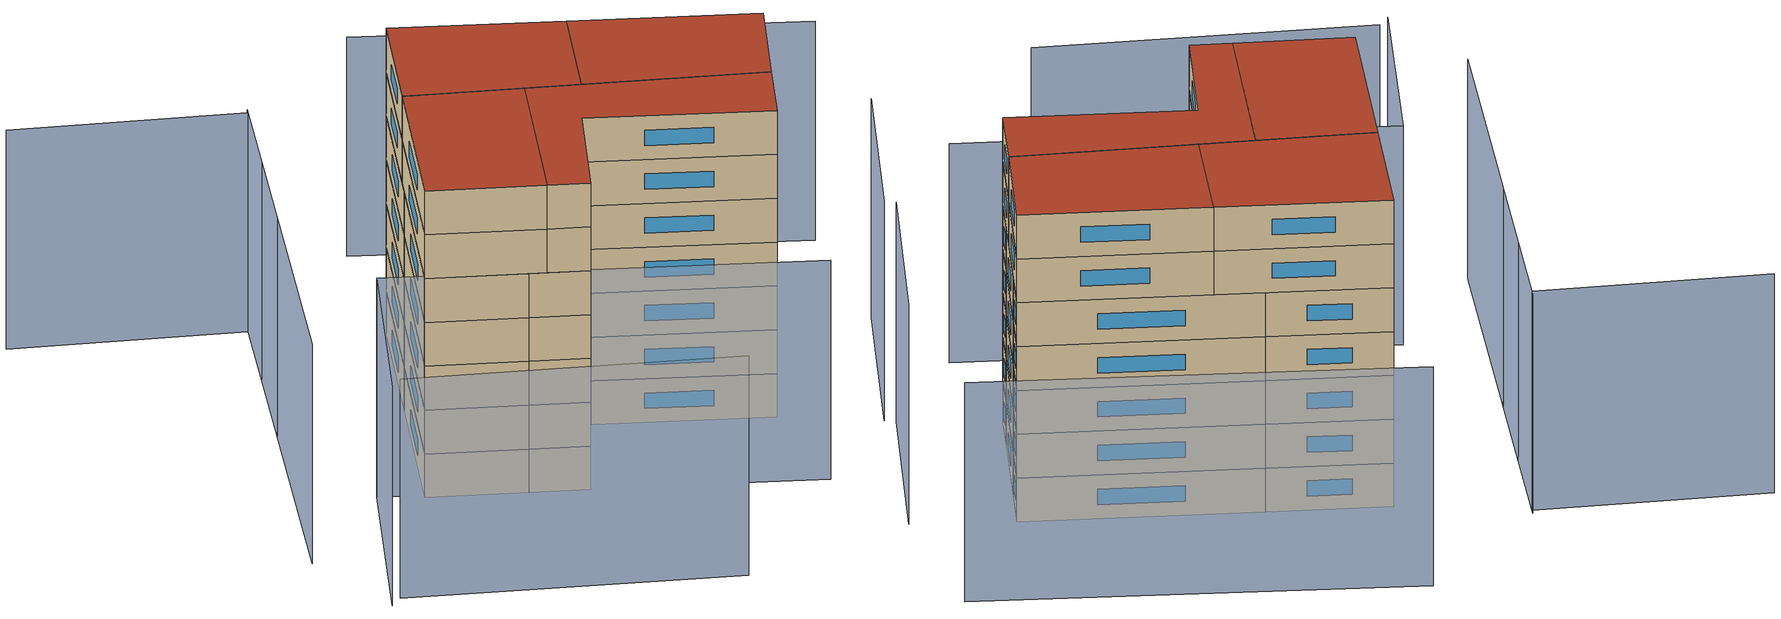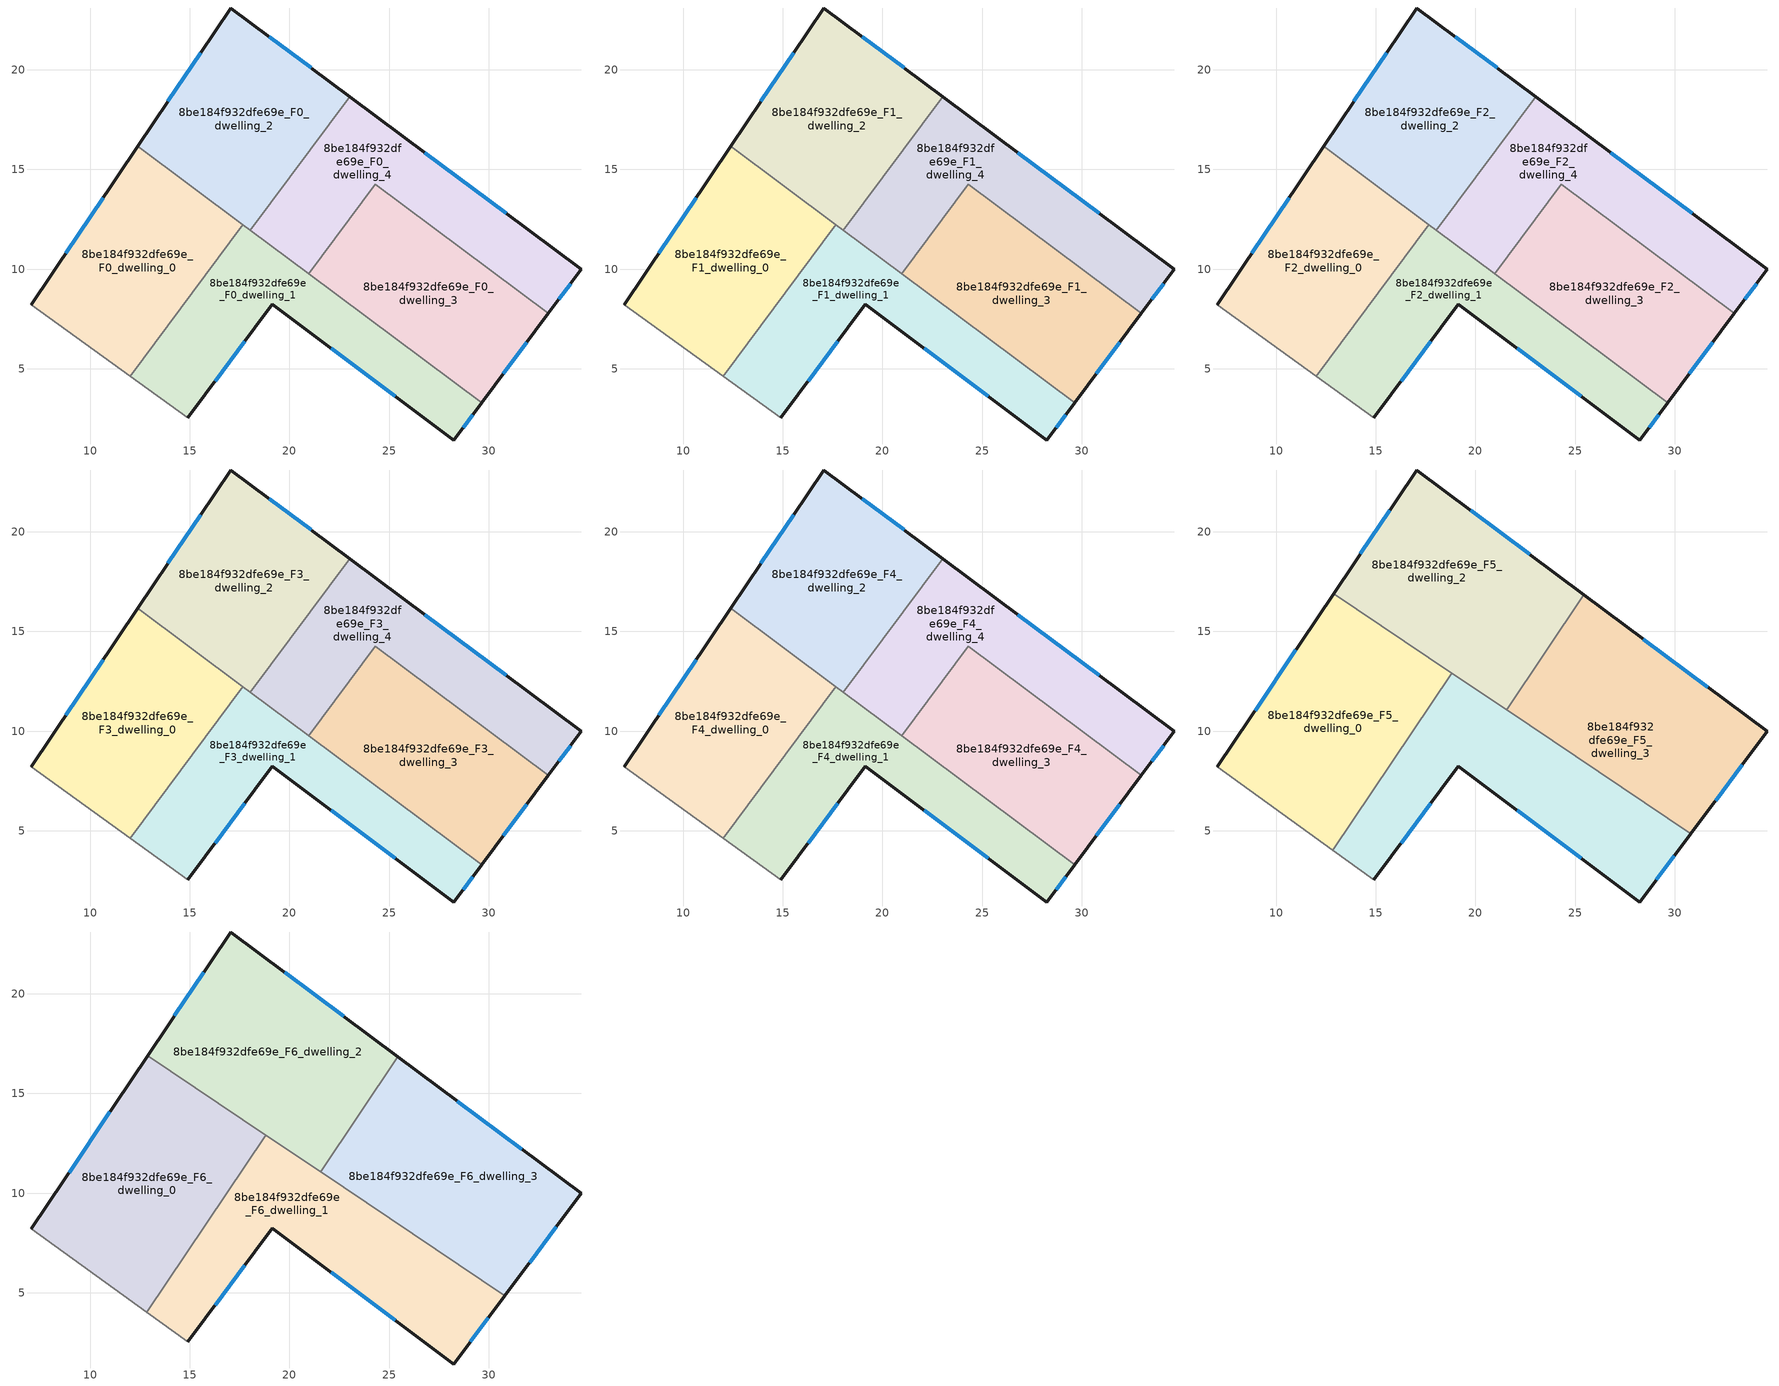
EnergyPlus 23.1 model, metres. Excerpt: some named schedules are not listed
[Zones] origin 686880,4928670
8be184f932dfe69e_F0_dwelling_0
 floor ground (EU_floor_Construction): 17.67,12.24 12.01,4.64 7.06,8.22 12.4,16.17 z0
 wall outside (EU_wall_Construction): 12.4,16.17 7.06,8.22 z0:3
 wall to 8be184f932dfe69e_F0_dwelling_1 (EU_wall_Construction): 12.01,4.64 17.67,12.24 z0:3
 wall adiabatic (EU_wall_Construction): 7.06,8.22 12.01,4.64 z0:3
 wall to 8be184f932dfe69e_F0_dwelling_2 (EU_wall_Construction): 17.67,12.24 12.4,16.17 z0:3
 window (EU_Window_Construction): 10.67,13.59 8.79,10.8 z0.97:2.03
8be184f932dfe69e_F0_dwelling_1
 floor ground (EU_floor_Construction): 29.66,3.3 28.26,1.43 19.15,8.23 14.91,2.54 12.01,4.64 17.67,12.24 z0
 wall outside (EU_wall_Construction): 14.91,2.54 19.15,8.23 28.26,1.43 29.66,3.3 z0:3
 wall adiabatic (EU_wall_Construction): 12.01,4.64 14.91,2.54 z0:3
 wall to 8be184f932dfe69e_F0_dwelling_3 (EU_wall_Construction): 29.66,3.3 20.97,9.78 z0:3
 wall to 8be184f932dfe69e_F0_dwelling_4 (EU_wall_Construction): 20.97,9.78 18.04,11.96 z0:3
 wall to 8be184f932dfe69e_F0_dwelling_2 (EU_wall_Construction): 18.04,11.96 17.67,12.24 z0:3
 window (EU_Window_Construction): 16.28,4.38 17.77,6.38 / 28.71,2.04 29.2,2.7 / 22.1,6.02 25.3,3.63 z0.97:2.03
8be184f932dfe69e_F0_dwelling_2
 floor ground (EU_floor_Construction): 23.03,18.65 18.04,11.96 12.4,16.17 17.06,23.1 z0
 wall outside (EU_wall_Construction): 23.03,18.65 17.06,23.1 12.4,16.17 z0:3
 wall to 8be184f932dfe69e_F0_dwelling_4 (EU_wall_Construction): 18.04,11.96 23.03,18.65 z0:3
 window (EU_Window_Construction): 21.09,20.09 18.99,21.66 / 15.55,20.85 13.91,18.41 z0.97:2.03
8be184f932dfe69e_F0_dwelling_3
 floor ground (EU_floor_Construction): 32.99,7.78 29.66,3.3 20.97,9.78 24.31,14.25 z0
 wall outside (EU_wall_Construction): 29.66,3.3 32.99,7.78 z0:3
 wall to 8be184f932dfe69e_F0_dwelling_4 (EU_wall_Construction): 32.99,7.78 24.31,14.25 20.97,9.78 z0:3
 window (EU_Window_Construction): 30.74,4.75 31.91,6.33 z0.97:2.03
8be184f932dfe69e_F0_dwelling_4
 floor ground (EU_floor_Construction): 34.64,9.99 32.99,7.78 24.31,14.25 20.97,9.78 18.04,11.96 23.03,18.65 z0
 wall outside (EU_wall_Construction): 32.99,7.78 34.64,9.99 23.03,18.65 z0:3
 window (EU_Window_Construction): 30.87,12.8 26.79,15.84 / 33.52,8.49 34.1,9.27 z0.97:2.03
8be184f932dfe69e_F1_dwelling_0
 floor to 8be184f932dfe69e_F0_dwelling_0 (EU_floor_Construction): 17.67,12.24 12.01,4.64 7.06,8.22 12.4,16.17 z3
 wall outside (EU_wall_Construction): 12.4,16.17 7.06,8.22 z3:6
 wall to 8be184f932dfe69e_F1_dwelling_1 (EU_wall_Construction): 12.01,4.64 17.67,12.24 z3:6
 wall adiabatic (EU_wall_Construction): 7.06,8.22 12.01,4.64 z3:6
 wall to 8be184f932dfe69e_F1_dwelling_2 (EU_wall_Construction): 17.67,12.24 12.4,16.17 z3:6
 window (EU_Window_Construction): 10.67,13.59 8.79,10.8 z3.97:5.03
8be184f932dfe69e_F1_dwelling_1
 floor to 8be184f932dfe69e_F0_dwelling_1 (EU_floor_Construction): 29.66,3.3 28.26,1.43 19.15,8.23 14.91,2.54 12.01,4.64 17.67,12.24 z3
 wall outside (EU_wall_Construction): 14.91,2.54 19.15,8.23 28.26,1.43 29.66,3.3 z3:6
 wall adiabatic (EU_wall_Construction): 12.01,4.64 14.91,2.54 z3:6
 wall to 8be184f932dfe69e_F1_dwelling_3 (EU_wall_Construction): 29.66,3.3 20.97,9.78 z3:6
 wall to 8be184f932dfe69e_F1_dwelling_4 (EU_wall_Construction): 20.97,9.78 18.04,11.96 z3:6
 wall to 8be184f932dfe69e_F1_dwelling_2 (EU_wall_Construction): 18.04,11.96 17.67,12.24 z3:6
 window (EU_Window_Construction): 16.28,4.38 17.77,6.38 / 28.71,2.04 29.2,2.7 / 22.1,6.02 25.3,3.63 z3.97:5.03
8be184f932dfe69e_F1_dwelling_2
 floor to 8be184f932dfe69e_F0_dwelling_2 (EU_floor_Construction): 23.03,18.65 18.04,11.96 12.4,16.17 17.06,23.1 z3
 wall outside (EU_wall_Construction): 23.03,18.65 17.06,23.1 12.4,16.17 z3:6
 wall to 8be184f932dfe69e_F1_dwelling_4 (EU_wall_Construction): 18.04,11.96 23.03,18.65 z3:6
 window (EU_Window_Construction): 21.09,20.09 18.99,21.66 / 15.55,20.85 13.91,18.41 z3.97:5.03
8be184f932dfe69e_F1_dwelling_3
 floor to 8be184f932dfe69e_F0_dwelling_3 (EU_floor_Construction): 32.99,7.78 29.66,3.3 20.97,9.78 24.31,14.25 z3
 wall outside (EU_wall_Construction): 29.66,3.3 32.99,7.78 z3:6
 wall to 8be184f932dfe69e_F1_dwelling_4 (EU_wall_Construction): 32.99,7.78 24.31,14.25 20.97,9.78 z3:6
 window (EU_Window_Construction): 30.74,4.75 31.91,6.33 z3.97:5.03
8be184f932dfe69e_F1_dwelling_4
 floor to 8be184f932dfe69e_F0_dwelling_4 (EU_floor_Construction): 34.64,9.99 32.99,7.78 24.31,14.25 20.97,9.78 18.04,11.96 23.03,18.65 z3
 wall outside (EU_wall_Construction): 32.99,7.78 34.64,9.99 23.03,18.65 z3:6
 window (EU_Window_Construction): 30.87,12.8 26.79,15.84 / 33.52,8.49 34.1,9.27 z3.97:5.03
8be184f932dfe69e_F2_dwelling_0
 floor to 8be184f932dfe69e_F1_dwelling_0 (EU_floor_Construction): 17.67,12.24 12.01,4.64 7.06,8.22 12.4,16.17 z6
 wall outside (EU_wall_Construction): 12.4,16.17 7.06,8.22 z6:9
 wall to 8be184f932dfe69e_F2_dwelling_1 (EU_wall_Construction): 12.01,4.64 17.67,12.24 z6:9
 wall adiabatic (EU_wall_Construction): 7.06,8.22 12.01,4.64 z6:9
 wall to 8be184f932dfe69e_F2_dwelling_2 (EU_wall_Construction): 17.67,12.24 12.4,16.17 z6:9
 window (EU_Window_Construction): 10.67,13.59 8.79,10.8 z6.97:8.03
8be184f932dfe69e_F2_dwelling_1
 floor to 8be184f932dfe69e_F1_dwelling_1 (EU_floor_Construction): 29.66,3.3 28.26,1.43 19.15,8.23 14.91,2.54 12.01,4.64 17.67,12.24 z6
 wall outside (EU_wall_Construction): 14.91,2.54 19.15,8.23 28.26,1.43 29.66,3.3 z6:9
 wall adiabatic (EU_wall_Construction): 12.01,4.64 14.91,2.54 z6:9
 wall to 8be184f932dfe69e_F2_dwelling_3 (EU_wall_Construction): 29.66,3.3 20.97,9.78 z6:9
 wall to 8be184f932dfe69e_F2_dwelling_4 (EU_wall_Construction): 20.97,9.78 18.04,11.96 z6:9
 wall to 8be184f932dfe69e_F2_dwelling_2 (EU_wall_Construction): 18.04,11.96 17.67,12.24 z6:9
 window (EU_Window_Construction): 16.28,4.38 17.77,6.38 / 28.71,2.04 29.2,2.7 / 22.1,6.02 25.3,3.63 z6.97:8.03
8be184f932dfe69e_F2_dwelling_2
 floor to 8be184f932dfe69e_F1_dwelling_2 (EU_floor_Construction): 23.03,18.65 18.04,11.96 12.4,16.17 17.06,23.1 z6
 wall outside (EU_wall_Construction): 23.03,18.65 17.06,23.1 12.4,16.17 z6:9
 wall to 8be184f932dfe69e_F2_dwelling_4 (EU_wall_Construction): 18.04,11.96 23.03,18.65 z6:9
 window (EU_Window_Construction): 21.09,20.09 18.99,21.66 / 15.55,20.85 13.91,18.41 z6.97:8.03
8be184f932dfe69e_F2_dwelling_3
 floor to 8be184f932dfe69e_F1_dwelling_3 (EU_floor_Construction): 32.99,7.78 29.66,3.3 20.97,9.78 24.31,14.25 z6
 wall outside (EU_wall_Construction): 29.66,3.3 32.99,7.78 z6:9
 wall to 8be184f932dfe69e_F2_dwelling_4 (EU_wall_Construction): 32.99,7.78 24.31,14.25 20.97,9.78 z6:9
 window (EU_Window_Construction): 30.74,4.75 31.91,6.33 z6.97:8.03
8be184f932dfe69e_F2_dwelling_4
 floor to 8be184f932dfe69e_F1_dwelling_4 (EU_floor_Construction): 34.64,9.99 32.99,7.78 24.31,14.25 20.97,9.78 18.04,11.96 23.03,18.65 z6
 wall outside (EU_wall_Construction): 32.99,7.78 34.64,9.99 23.03,18.65 z6:9
 window (EU_Window_Construction): 30.87,12.8 26.79,15.84 / 33.52,8.49 34.1,9.27 z6.97:8.03
8be184f932dfe69e_F3_dwelling_0
 floor to 8be184f932dfe69e_F2_dwelling_0 (EU_floor_Construction): 17.67,12.24 12.01,4.64 7.06,8.22 12.4,16.17 z9
 wall outside (EU_wall_Construction): 12.4,16.17 7.06,8.22 z9:12
 wall to 8be184f932dfe69e_F3_dwelling_1 (EU_wall_Construction): 12.01,4.64 17.67,12.24 z9:12
 wall adiabatic (EU_wall_Construction): 7.06,8.22 12.01,4.64 z9:12
 wall to 8be184f932dfe69e_F3_dwelling_2 (EU_wall_Construction): 17.67,12.24 12.4,16.17 z9:12
 window (EU_Window_Construction): 10.67,13.59 8.79,10.8 z9.97:11.03
8be184f932dfe69e_F3_dwelling_1
 floor to 8be184f932dfe69e_F2_dwelling_1 (EU_floor_Construction): 29.66,3.3 28.26,1.43 19.15,8.23 14.91,2.54 12.01,4.64 17.67,12.24 z9
 wall outside (EU_wall_Construction): 14.91,2.54 19.15,8.23 28.26,1.43 29.66,3.3 z9:12
 wall adiabatic (EU_wall_Construction): 12.01,4.64 14.91,2.54 z9:12
 wall to 8be184f932dfe69e_F3_dwelling_3 (EU_wall_Construction): 29.66,3.3 20.97,9.78 z9:12
 wall to 8be184f932dfe69e_F3_dwelling_4 (EU_wall_Construction): 20.97,9.78 18.04,11.96 z9:12
 wall to 8be184f932dfe69e_F3_dwelling_2 (EU_wall_Construction): 18.04,11.96 17.67,12.24 z9:12
 window (EU_Window_Construction): 16.28,4.38 17.77,6.38 / 28.71,2.04 29.2,2.7 / 22.1,6.02 25.3,3.63 z9.97:11.03
8be184f932dfe69e_F3_dwelling_2
 floor to 8be184f932dfe69e_F2_dwelling_2 (EU_floor_Construction): 23.03,18.65 18.04,11.96 12.4,16.17 17.06,23.1 z9
 wall outside (EU_wall_Construction): 23.03,18.65 17.06,23.1 12.4,16.17 z9:12
 wall to 8be184f932dfe69e_F3_dwelling_4 (EU_wall_Construction): 18.04,11.96 23.03,18.65 z9:12
 window (EU_Window_Construction): 21.09,20.09 18.99,21.66 / 15.55,20.85 13.91,18.41 z9.97:11.03
8be184f932dfe69e_F3_dwelling_3
 floor to 8be184f932dfe69e_F2_dwelling_3 (EU_floor_Construction): 32.99,7.78 29.66,3.3 20.97,9.78 24.31,14.25 z9
 wall outside (EU_wall_Construction): 29.66,3.3 32.99,7.78 z9:12
 wall to 8be184f932dfe69e_F3_dwelling_4 (EU_wall_Construction): 32.99,7.78 24.31,14.25 20.97,9.78 z9:12
 window (EU_Window_Construction): 30.74,4.75 31.91,6.33 z9.97:11.03
8be184f932dfe69e_F3_dwelling_4
 floor to 8be184f932dfe69e_F2_dwelling_4 (EU_floor_Construction): 34.64,9.99 32.99,7.78 24.31,14.25 20.97,9.78 18.04,11.96 23.03,18.65 z9
 wall outside (EU_wall_Construction): 32.99,7.78 34.64,9.99 23.03,18.65 z9:12
 window (EU_Window_Construction): 30.87,12.8 26.79,15.84 / 33.52,8.49 34.1,9.27 z9.97:11.03
8be184f932dfe69e_F4_dwelling_0
 floor to 8be184f932dfe69e_F3_dwelling_0 (EU_floor_Construction): 17.67,12.24 12.01,4.64 7.06,8.22 12.4,16.17 z12
 wall outside (EU_wall_Construction): 12.4,16.17 7.06,8.22 z12:15
 wall to 8be184f932dfe69e_F4_dwelling_1 (EU_wall_Construction): 12.01,4.64 17.67,12.24 z12:15
 wall adiabatic (EU_wall_Construction): 7.06,8.22 12.01,4.64 z12:15
 wall to 8be184f932dfe69e_F4_dwelling_2 (EU_wall_Construction): 17.67,12.24 12.4,16.17 z12:15
 window (EU_Window_Construction): 10.67,13.59 8.79,10.8 z12.97:14.03
 ceiling adiabatic (EU_roof_Construction): 12.01,4.64 17.67,12.24 12.4,16.17 7.06,8.22 z15
8be184f932dfe69e_F4_dwelling_1
 floor to 8be184f932dfe69e_F3_dwelling_1 (EU_floor_Construction): 29.66,3.3 28.26,1.43 19.15,8.23 14.91,2.54 12.01,4.64 17.67,12.24 z12
 wall outside (EU_wall_Construction): 14.91,2.54 19.15,8.23 28.26,1.43 29.66,3.3 z12:15
 wall adiabatic (EU_wall_Construction): 12.01,4.64 14.91,2.54 z12:15
 wall to 8be184f932dfe69e_F4_dwelling_3 (EU_wall_Construction): 29.66,3.3 20.97,9.78 z12:15
 wall to 8be184f932dfe69e_F4_dwelling_4 (EU_wall_Construction): 20.97,9.78 18.04,11.96 z12:15
 wall to 8be184f932dfe69e_F4_dwelling_2 (EU_wall_Construction): 18.04,11.96 17.67,12.24 z12:15
 window (EU_Window_Construction): 16.28,4.38 17.77,6.38 / 28.71,2.04 29.2,2.7 / 22.1,6.02 25.3,3.63 z12.97:14.03
 ceiling adiabatic (EU_roof_Construction): 12.84,4.03 18.13,11.9 17.67,12.24 12.01,4.64 z15
8be184f932dfe69e_F4_dwelling_2
 floor to 8be184f932dfe69e_F3_dwelling_2 (EU_floor_Construction): 23.03,18.65 18.04,11.96 12.4,16.17 17.06,23.1 z12
 wall outside (EU_wall_Construction): 23.03,18.65 17.06,23.1 12.4,16.17 z12:15
 wall to 8be184f932dfe69e_F4_dwelling_4 (EU_wall_Construction): 18.04,11.96 23.03,18.65 z12:15
 window (EU_Window_Construction): 21.09,20.09 18.99,21.66 / 15.55,20.85 13.91,18.41 z12.97:14.03
 ceiling adiabatic (EU_roof_Construction): 18.04,11.96 18.77,12.94 12.89,16.89 12.4,16.17 z15
8be184f932dfe69e_F4_dwelling_3
 floor to 8be184f932dfe69e_F3_dwelling_3 (EU_floor_Construction): 32.99,7.78 29.66,3.3 20.97,9.78 24.31,14.25 z12
 wall outside (EU_wall_Construction): 29.66,3.3 32.99,7.78 z12:15
 wall to 8be184f932dfe69e_F4_dwelling_4 (EU_wall_Construction): 32.99,7.78 24.31,14.25 20.97,9.78 z12:15
 window (EU_Window_Construction): 30.74,4.75 31.91,6.33 z12.97:14.03
 ceiling adiabatic (EU_roof_Construction): 30.81,4.85 32.99,7.78 24.31,14.25 21.81,10.9 z15
8be184f932dfe69e_F4_dwelling_4
 floor to 8be184f932dfe69e_F3_dwelling_4 (EU_floor_Construction): 34.64,9.99 32.99,7.78 24.31,14.25 20.97,9.78 18.04,11.96 23.03,18.65 z12
 wall outside (EU_wall_Construction): 32.99,7.78 34.64,9.99 23.03,18.65 z12:15
 window (EU_Window_Construction): 30.87,12.8 26.79,15.84 / 33.52,8.49 34.1,9.27 z12.97:14.03
8be184f932dfe69e_F5_dwelling_0
 floor to 8be184f932dfe69e_F4_dwelling_4 (EU_floor_Construction): 18.81,12.91 18.13,11.9 18.04,11.96 18.77,12.94 z15
 floor adiabatic (EU_floor_Construction): 18.77,12.94 18.04,11.96 18.13,11.9 12.84,4.03 7.06,8.22 12.89,16.89 z15
 wall outside (EU_wall_Construction): 12.89,16.89 7.06,8.22 z15:18
 wall to 8be184f932dfe69e_F5_dwelling_1 (EU_wall_Construction): 12.84,4.03 18.81,12.91 z15:18
 wall adiabatic (EU_wall_Construction): 7.06,8.22 12.84,4.03 z15:18
 wall to 8be184f932dfe69e_F5_dwelling_2 (EU_wall_Construction): 18.81,12.91 12.89,16.89 z15:18
 window (EU_Window_Construction): 11,14.08 8.95,11.03 z15.97:17.03
8be184f932dfe69e_F5_dwelling_1
 floor to 8be184f932dfe69e_F4_dwelling_1 (EU_floor_Construction): 29.66,3.3 28.26,1.43 19.15,8.23 14.91,2.54 12.84,4.03 18.13,11.9 z15
 floor to 8be184f932dfe69e_F4_dwelling_3 (EU_floor_Construction): 30.81,4.85 29.66,3.3 20.97,9.78 21.81,10.9 z15
 floor to 8be184f932dfe69e_F4_dwelling_4 (EU_floor_Construction): 21.81,10.9 20.97,9.78 18.13,11.9 18.81,12.91 z15
 wall outside (EU_wall_Construction): 14.91,2.54 19.15,8.23 28.26,1.43 30.81,4.85 z15:18
 wall adiabatic (EU_wall_Construction): 12.84,4.03 14.91,2.54 z15:18
 wall to 8be184f932dfe69e_F5_dwelling_3 (EU_wall_Construction): 30.81,4.85 21.56,11.06 z15:18
 wall to 8be184f932dfe69e_F5_dwelling_2 (EU_wall_Construction): 21.56,11.06 18.81,12.91 z15:18
 window (EU_Window_Construction): 16.28,4.38 17.77,6.38 / 29.08,2.54 29.98,3.74 / 22.1,6.02 25.3,3.63 z15.97:17.03
8be184f932dfe69e_F5_dwelling_2
 floor to 8be184f932dfe69e_F4_dwelling_2 (EU_floor_Construction): 23.02,18.65 18.77,12.94 12.89,16.89 17.06,23.1 z15
 floor to 8be184f932dfe69e_F4_dwelling_4 (EU_floor_Construction): 25.45,16.84 21.56,11.06 18.77,12.94 23.02,18.65 z15
 wall outside (EU_wall_Construction): 25.45,16.84 17.06,23.1 12.89,16.89 z15:18
 wall to 8be184f932dfe69e_F5_dwelling_3 (EU_wall_Construction): 21.56,11.06 25.45,16.84 z15:18
 window (EU_Window_Construction): 15.7,21.09 14.24,18.9 / 22.73,18.87 19.78,21.07 z15.97:17.03
8be184f932dfe69e_F5_dwelling_3
 floor to 8be184f932dfe69e_F4_dwelling_4 (EU_floor_Construction): 34.64,9.99 32.99,7.78 24.31,14.25 21.81,10.9 21.56,11.06 25.45,16.84 z15
 floor adiabatic (EU_floor_Construction): 32.99,7.78 30.81,4.85 21.81,10.9 24.31,14.25 z15
 wall outside (EU_wall_Construction): 30.81,4.85 34.64,9.99 25.45,16.84 z15:18
 window (EU_Window_Construction): 31.66,12.21 28.43,14.62 / 32.05,6.52 33.4,8.32 z15.97:17.03
8be184f932dfe69e_F6_dwelling_0
 floor to 8be184f932dfe69e_F5_dwelling_0 (EU_floor_Construction): 18.81,12.91 12.84,4.03 7.06,8.22 12.89,16.89 z18
 wall outside (EU_wall_Construction): 12.89,16.89 7.06,8.22 z18:21
 wall to 8be184f932dfe69e_F6_dwelling_1 (EU_wall_Construction): 12.84,4.03 18.81,12.91 z18:21
 wall adiabatic (EU_wall_Construction): 7.06,8.22 12.84,4.03 z18:21
 wall to 8be184f932dfe69e_F6_dwelling_2 (EU_wall_Construction): 18.81,12.91 12.89,16.89 z18:21
 window (EU_Window_Construction): 11,14.08 8.95,11.03 z18.97:20.03
 roof outside (EU_roof_Construction): 12.84,4.03 18.81,12.91 12.89,16.89 7.06,8.22 z21
8be184f932dfe69e_F6_dwelling_1
 floor to 8be184f932dfe69e_F5_dwelling_1 (EU_floor_Construction): 30.81,4.85 28.26,1.43 19.15,8.23 14.91,2.54 12.84,4.03 18.81,12.91 z18
 wall outside (EU_wall_Construction): 14.91,2.54 19.15,8.23 28.26,1.43 30.81,4.85 z18:21
 wall adiabatic (EU_wall_Construction): 12.84,4.03 14.91,2.54 z18:21
 wall to 8be184f932dfe69e_F6_dwelling_3 (EU_wall_Construction): 30.81,4.85 21.56,11.06 z18:21
 wall to 8be184f932dfe69e_F6_dwelling_2 (EU_wall_Construction): 21.56,11.06 18.81,12.91 z18:21
 window (EU_Window_Construction): 16.28,4.38 17.77,6.38 / 29.08,2.54 29.98,3.74 / 22.1,6.02 25.3,3.63 z18.97:20.03
 roof outside (EU_roof_Construction): 28.26,1.43 30.81,4.85 18.81,12.91 12.84,4.03 14.91,2.54 19.15,8.23 z21
8be184f932dfe69e_F6_dwelling_2
 floor to 8be184f932dfe69e_F5_dwelling_2 (EU_floor_Construction): 25.45,16.84 21.56,11.06 12.89,16.89 17.06,23.1 z18
 wall outside (EU_wall_Construction): 25.45,16.84 17.06,23.1 12.89,16.89 z18:21
 wall to 8be184f932dfe69e_F6_dwelling_3 (EU_wall_Construction): 21.56,11.06 25.45,16.84 z18:21
 window (EU_Window_Construction): 15.7,21.09 14.24,18.9 / 22.73,18.87 19.78,21.07 z18.97:20.03
 roof outside (EU_roof_Construction): 21.56,11.06 25.45,16.84 17.06,23.1 12.89,16.89 z21
8be184f932dfe69e_F6_dwelling_3
 floor to 8be184f932dfe69e_F5_dwelling_3 (EU_floor_Construction): 34.64,9.99 30.81,4.85 21.56,11.06 25.45,16.84 z18
 wall outside (EU_wall_Construction): 30.81,4.85 34.64,9.99 25.45,16.84 z18:21
 window (EU_Window_Construction): 31.66,12.21 28.43,14.62 / 32.05,6.52 33.4,8.32 z18.97:20.03
 roof outside (EU_roof_Construction): 30.81,4.85 34.64,9.99 25.45,16.84 21.56,11.06 z21
shading: -1.2,0.87 15.71,-10.49 / 32.72,-2.9 39.52,6.07 / -2.09,0.55 5,10.07 / 5,10.07 26.18,-5.7 / 5.09,19.02 -2.57,7.07 / 11.43,28.92 8.33,24.09 / 8.33,24.09 4.99,18.86 / 42.64,14.59 20.98,31.11 / 11.25,28.65 -0.61,36.4 z0:15
[Building]
EU S2 Campaign: North Axis=0; Terrain=City; Solar Distribution=FullExterior
[Site:Location]
Bologna: Latitude=44.5; Longitude=11.25; Time Zone=1; Elevation=37
[SizingPeriod:WeatherFileDays]
AnnualSizingPeriod: Begin Month=1; Begin Day of Month=1; End Month=12; End Day of Month=31; Day of Week for Start Day=Monday; Use Weather File Daylight Saving Period=No; Use Weather File Rain and Snow Indicators=No
[MATERIAL]
EU_InternalMass_Material: Roughness=MediumRough; Thickness=0.1; Conductivity=1; Density=1800; Specific Heat=900; Thermal Absorptance=0.9; Solar Absorptance=0.7; Visible Absorptance=0.7
[MATERIAL:NOMASS] Roughness=MediumRough; Thermal Absorptance=0.9; Solar Absorptance=0.7; Visible Absorptance=0.7
Name | Thermal Resistance
EU_wall_NoMass | 0.779417
EU_roof_NoMass | 0.435466
EU_floor_NoMass | 0.588222
[WINDOWMATERIAL:SIMPLEGLAZINGSYSTEM]
EU_Window_SimpleGlazing: UFactor=5.16242; Solar Heat Gain Coefficient=0.85; Visible Transmittance=0.85
[CONSTRUCTION]
EU_wall_Construction: EU_wall_NoMass
EU_roof_Construction: EU_roof_NoMass
EU_floor_Construction: EU_floor_NoMass
EU_Window_Construction: EU_Window_SimpleGlazing
EU_InternalMass_Construction: EU_InternalMass_Material
[ZONE] Type=1; Multiplier=1; Ceiling Height=autocalculate; Floor Area=autocalculate; Part of Total Floor Area=Yes
Name | Volume
8be184f932dfe69e_F0_dwelling_0; 8be184f932dfe69e_F1_dwelling_0; 8be184f932dfe69e_F2_dwelling_0; 8be184f932dfe69e_F3_dwelling_0; 8be184f932dfe69e_F4_dwelling_0 | 181.173
8be184f932dfe69e_F5_dwelling_0; 8be184f932dfe69e_F6_dwelling_0; 8be184f932dfe69e_F5_dwelling_3; 8be184f932dfe69e_F6_dwelling_3 | 226.474
8be184f932dfe69e_F0_dwelling_1; 8be184f932dfe69e_F1_dwelling_1; 8be184f932dfe69e_F2_dwelling_1; 8be184f932dfe69e_F3_dwelling_1; 8be184f932dfe69e_F4_dwelling_1 | 181.184
8be184f932dfe69e_F5_dwelling_1; 8be184f932dfe69e_F6_dwelling_1 | 226.479
8be184f932dfe69e_F0_dwelling_2; 8be184f932dfe69e_F1_dwelling_2; 8be184f932dfe69e_F2_dwelling_2; 8be184f932dfe69e_F3_dwelling_2; 8be184f932dfe69e_F4_dwelling_2 | 181.193
8be184f932dfe69e_F5_dwelling_2; 8be184f932dfe69e_F6_dwelling_2 | 226.462
8be184f932dfe69e_F0_dwelling_3; 8be184f932dfe69e_F1_dwelling_3; 8be184f932dfe69e_F2_dwelling_3; 8be184f932dfe69e_F3_dwelling_3; 8be184f932dfe69e_F4_dwelling_3 | 181.179
8be184f932dfe69e_F0_dwelling_4; 8be184f932dfe69e_F1_dwelling_4; 8be184f932dfe69e_F2_dwelling_4; 8be184f932dfe69e_F3_dwelling_4; 8be184f932dfe69e_F4_dwelling_4 | 181.183
[INTERNALMASS] Construction=EU_InternalMass_Construction
Name | Zone or ZoneList | Surface Area
8be184f932dfe69e_F0_dwelling_0_EU_InternalMass | 8be184f932dfe69e_F0_dwelling_0 | 60.3901
8be184f932dfe69e_F0_dwelling_1_EU_InternalMass | 8be184f932dfe69e_F0_dwelling_1 | 60.3947
8be184f932dfe69e_F0_dwelling_2_EU_InternalMass | 8be184f932dfe69e_F0_dwelling_2 | 60.3941
8be184f932dfe69e_F0_dwelling_3_EU_InternalMass | 8be184f932dfe69e_F0_dwelling_3 | 60.3927
8be184f932dfe69e_F0_dwelling_4_EU_InternalMass | 8be184f932dfe69e_F0_dwelling_4 | 60.3942
8be184f932dfe69e_F1_dwelling_0_EU_InternalMass | 8be184f932dfe69e_F1_dwelling_0 | 60.3901
8be184f932dfe69e_F1_dwelling_1_EU_InternalMass | 8be184f932dfe69e_F1_dwelling_1 | 60.3947
8be184f932dfe69e_F1_dwelling_2_EU_InternalMass | 8be184f932dfe69e_F1_dwelling_2 | 60.3941
8be184f932dfe69e_F1_dwelling_3_EU_InternalMass | 8be184f932dfe69e_F1_dwelling_3 | 60.3927
8be184f932dfe69e_F1_dwelling_4_EU_InternalMass | 8be184f932dfe69e_F1_dwelling_4 | 60.3942
8be184f932dfe69e_F2_dwelling_0_EU_InternalMass | 8be184f932dfe69e_F2_dwelling_0 | 60.3901
8be184f932dfe69e_F2_dwelling_1_EU_InternalMass | 8be184f932dfe69e_F2_dwelling_1 | 60.3947
8be184f932dfe69e_F2_dwelling_2_EU_InternalMass | 8be184f932dfe69e_F2_dwelling_2 | 60.3941
8be184f932dfe69e_F2_dwelling_3_EU_InternalMass | 8be184f932dfe69e_F2_dwelling_3 | 60.3927
8be184f932dfe69e_F2_dwelling_4_EU_InternalMass | 8be184f932dfe69e_F2_dwelling_4 | 60.3942
8be184f932dfe69e_F3_dwelling_0_EU_InternalMass | 8be184f932dfe69e_F3_dwelling_0 | 60.3901
8be184f932dfe69e_F3_dwelling_1_EU_InternalMass | 8be184f932dfe69e_F3_dwelling_1 | 60.3947
8be184f932dfe69e_F3_dwelling_2_EU_InternalMass | 8be184f932dfe69e_F3_dwelling_2 | 60.3941
8be184f932dfe69e_F3_dwelling_3_EU_InternalMass | 8be184f932dfe69e_F3_dwelling_3 | 60.3927
8be184f932dfe69e_F3_dwelling_4_EU_InternalMass | 8be184f932dfe69e_F3_dwelling_4 | 60.3942
8be184f932dfe69e_F4_dwelling_0_EU_InternalMass | 8be184f932dfe69e_F4_dwelling_0 | 60.3901
8be184f932dfe69e_F4_dwelling_1_EU_InternalMass | 8be184f932dfe69e_F4_dwelling_1 | 60.3947
8be184f932dfe69e_F4_dwelling_2_EU_InternalMass | 8be184f932dfe69e_F4_dwelling_2 | 60.3941
8be184f932dfe69e_F4_dwelling_3_EU_InternalMass | 8be184f932dfe69e_F4_dwelling_3 | 60.3927
8be184f932dfe69e_F4_dwelling_4_EU_InternalMass | 8be184f932dfe69e_F4_dwelling_4 | 60.3942
8be184f932dfe69e_F5_dwelling_0_EU_InternalMass | 8be184f932dfe69e_F5_dwelling_0 | 75.4914
8be184f932dfe69e_F5_dwelling_1_EU_InternalMass | 8be184f932dfe69e_F5_dwelling_1 | 75.4934
8be184f932dfe69e_F5_dwelling_2_EU_InternalMass | 8be184f932dfe69e_F5_dwelling_2 | 75.4872
8be184f932dfe69e_F5_dwelling_3_EU_InternalMass | 8be184f932dfe69e_F5_dwelling_3 | 75.491
8be184f932dfe69e_F6_dwelling_0_EU_InternalMass | 8be184f932dfe69e_F6_dwelling_0 | 75.4914
8be184f932dfe69e_F6_dwelling_1_EU_InternalMass | 8be184f932dfe69e_F6_dwelling_1 | 75.4934
8be184f932dfe69e_F6_dwelling_2_EU_InternalMass | 8be184f932dfe69e_F6_dwelling_2 | 75.4872
8be184f932dfe69e_F6_dwelling_3_EU_InternalMass | 8be184f932dfe69e_F6_dwelling_3 | 75.491
[OTHEREQUIPMENT] Fuel Type=Electricity; Design Level Calculation Method=Watts/Area; Power per Zone Floor Area=1; Fraction Latent=0; Fraction Radiant=0; Fraction Lost=0; Carbon Dioxide Generation Rate=0; EndUse Subcategory=EU_Step8_InternalGains
Name | Zone or ZoneList or Space or SpaceList | Schedule
EU_Step8_InternalGain_8be184f932dfe69e_F0_dwelling_0_f000 | 8be184f932dfe69e_F0_dwelling_0 | EU_Step8_GainSchedule_8be184f932dfe69e_F0_dwelling_0_f000
EU_Step8_InternalGain_8be184f932dfe69e_F0_dwelling_1_f000 | 8be184f932dfe69e_F0_dwelling_1 | EU_Step8_GainSchedule_8be184f932dfe69e_F0_dwelling_1_f000
EU_Step8_InternalGain_8be184f932dfe69e_F0_dwelling_2_f000 | 8be184f932dfe69e_F0_dwelling_2 | EU_Step8_GainSchedule_8be184f932dfe69e_F0_dwelling_2_f000
EU_Step8_InternalGain_8be184f932dfe69e_F0_dwelling_3_f000 | 8be184f932dfe69e_F0_dwelling_3 | EU_Step8_GainSchedule_8be184f932dfe69e_F0_dwelling_3_f000
EU_Step8_InternalGain_8be184f932dfe69e_F0_dwelling_4_f000 | 8be184f932dfe69e_F0_dwelling_4 | EU_Step8_GainSchedule_8be184f932dfe69e_F0_dwelling_4_f000
EU_Step8_InternalGain_8be184f932dfe69e_F1_dwelling_0_f000 | 8be184f932dfe69e_F1_dwelling_0 | EU_Step8_GainSchedule_8be184f932dfe69e_F1_dwelling_0_f000
EU_Step8_InternalGain_8be184f932dfe69e_F1_dwelling_1_f000 | 8be184f932dfe69e_F1_dwelling_1 | EU_Step8_GainSchedule_8be184f932dfe69e_F1_dwelling_1_f000
EU_Step8_InternalGain_8be184f932dfe69e_F1_dwelling_2_f000 | 8be184f932dfe69e_F1_dwelling_2 | EU_Step8_GainSchedule_8be184f932dfe69e_F1_dwelling_2_f000
EU_Step8_InternalGain_8be184f932dfe69e_F1_dwelling_3_f000 | 8be184f932dfe69e_F1_dwelling_3 | EU_Step8_GainSchedule_8be184f932dfe69e_F1_dwelling_3_f000
EU_Step8_InternalGain_8be184f932dfe69e_F1_dwelling_4_f000 | 8be184f932dfe69e_F1_dwelling_4 | EU_Step8_GainSchedule_8be184f932dfe69e_F1_dwelling_4_f000
EU_Step8_InternalGain_8be184f932dfe69e_F2_dwelling_0_f000 | 8be184f932dfe69e_F2_dwelling_0 | EU_Step8_GainSchedule_8be184f932dfe69e_F2_dwelling_0_f000
EU_Step8_InternalGain_8be184f932dfe69e_F2_dwelling_1_f000 | 8be184f932dfe69e_F2_dwelling_1 | EU_Step8_GainSchedule_8be184f932dfe69e_F2_dwelling_1_f000
EU_Step8_InternalGain_8be184f932dfe69e_F2_dwelling_2_f000 | 8be184f932dfe69e_F2_dwelling_2 | EU_Step8_GainSchedule_8be184f932dfe69e_F2_dwelling_2_f000
EU_Step8_InternalGain_8be184f932dfe69e_F2_dwelling_3_f000 | 8be184f932dfe69e_F2_dwelling_3 | EU_Step8_GainSchedule_8be184f932dfe69e_F2_dwelling_3_f000
EU_Step8_InternalGain_8be184f932dfe69e_F2_dwelling_4_f000 | 8be184f932dfe69e_F2_dwelling_4 | EU_Step8_GainSchedule_8be184f932dfe69e_F2_dwelling_4_f000
EU_Step8_InternalGain_8be184f932dfe69e_F3_dwelling_0_f000 | 8be184f932dfe69e_F3_dwelling_0 | EU_Step8_GainSchedule_8be184f932dfe69e_F3_dwelling_0_f000
EU_Step8_InternalGain_8be184f932dfe69e_F3_dwelling_1_f000 | 8be184f932dfe69e_F3_dwelling_1 | EU_Step8_GainSchedule_8be184f932dfe69e_F3_dwelling_1_f000
EU_Step8_InternalGain_8be184f932dfe69e_F3_dwelling_2_f000 | 8be184f932dfe69e_F3_dwelling_2 | EU_Step8_GainSchedule_8be184f932dfe69e_F3_dwelling_2_f000
EU_Step8_InternalGain_8be184f932dfe69e_F3_dwelling_3_f000 | 8be184f932dfe69e_F3_dwelling_3 | EU_Step8_GainSchedule_8be184f932dfe69e_F3_dwelling_3_f000
EU_Step8_InternalGain_8be184f932dfe69e_F3_dwelling_4_f000 | 8be184f932dfe69e_F3_dwelling_4 | EU_Step8_GainSchedule_8be184f932dfe69e_F3_dwelling_4_f000
EU_Step8_InternalGain_8be184f932dfe69e_F4_dwelling_0_f000 | 8be184f932dfe69e_F4_dwelling_0 | EU_Step8_GainSchedule_8be184f932dfe69e_F4_dwelling_0_f000
EU_Step8_InternalGain_8be184f932dfe69e_F4_dwelling_1_f000 | 8be184f932dfe69e_F4_dwelling_1 | EU_Step8_GainSchedule_8be184f932dfe69e_F4_dwelling_1_f000
EU_Step8_InternalGain_8be184f932dfe69e_F4_dwelling_2_f000 | 8be184f932dfe69e_F4_dwelling_2 | EU_Step8_GainSchedule_8be184f932dfe69e_F4_dwelling_2_f000
EU_Step8_InternalGain_8be184f932dfe69e_F4_dwelling_3_f000 | 8be184f932dfe69e_F4_dwelling_3 | EU_Step8_GainSchedule_8be184f932dfe69e_F4_dwelling_3_f000
EU_Step8_InternalGain_8be184f932dfe69e_F4_dwelling_4_f000 | 8be184f932dfe69e_F4_dwelling_4 | EU_Step8_GainSchedule_8be184f932dfe69e_F4_dwelling_4_f000
EU_Step8_InternalGain_8be184f932dfe69e_F5_dwelling_0_f000 | 8be184f932dfe69e_F5_dwelling_0 | EU_Step8_GainSchedule_8be184f932dfe69e_F5_dwelling_0_f000
EU_Step8_InternalGain_8be184f932dfe69e_F5_dwelling_1_f000 | 8be184f932dfe69e_F5_dwelling_1 | EU_Step8_GainSchedule_8be184f932dfe69e_F5_dwelling_1_f000
EU_Step8_InternalGain_8be184f932dfe69e_F5_dwelling_2_f000 | 8be184f932dfe69e_F5_dwelling_2 | EU_Step8_GainSchedule_8be184f932dfe69e_F5_dwelling_2_f000
EU_Step8_InternalGain_8be184f932dfe69e_F5_dwelling_3_f000 | 8be184f932dfe69e_F5_dwelling_3 | EU_Step8_GainSchedule_8be184f932dfe69e_F5_dwelling_3_f000
EU_Step8_InternalGain_8be184f932dfe69e_F6_dwelling_0_f000 | 8be184f932dfe69e_F6_dwelling_0 | EU_Step8_GainSchedule_8be184f932dfe69e_F6_dwelling_0_f000
EU_Step8_InternalGain_8be184f932dfe69e_F6_dwelling_1_f000 | 8be184f932dfe69e_F6_dwelling_1 | EU_Step8_GainSchedule_8be184f932dfe69e_F6_dwelling_1_f000
EU_Step8_InternalGain_8be184f932dfe69e_F6_dwelling_2_f000 | 8be184f932dfe69e_F6_dwelling_2 | EU_Step8_GainSchedule_8be184f932dfe69e_F6_dwelling_2_f000
EU_Step8_InternalGain_8be184f932dfe69e_F6_dwelling_3_f000 | 8be184f932dfe69e_F6_dwelling_3 | EU_Step8_GainSchedule_8be184f932dfe69e_F6_dwelling_3_f000
[ZONEVENTILATION:DESIGNFLOWRATE] Schedule=EU_AlwaysOn; Design Flow Rate Calculation Method=AirChanges/Hour; Air Changes per Hour=0.712058; Ventilation Type=Natural; Fan Pressure Rise=0; Fan Total Efficiency=1; Constant Term Coefficient=1; Temperature Term Coefficient=0; Velocity Term Coefficient=0; Velocity Squared Term Coefficient=0; Minimum Indoor Temperature=-100; Maximum Indoor Temperature=100; Delta Temperature=-100; Minimum Outdoor Temperature=-100; Maximum Outdoor Temperature=100; Maximum Wind Speed=40
Name | Zone or ZoneList or Space or SpaceList
EU_ConstantAir_8be184f932dfe69e_F0_dwelling_0 | 8be184f932dfe69e_F0_dwelling_0
EU_ConstantAir_8be184f932dfe69e_F0_dwelling_1 | 8be184f932dfe69e_F0_dwelling_1
EU_ConstantAir_8be184f932dfe69e_F0_dwelling_2 | 8be184f932dfe69e_F0_dwelling_2
EU_ConstantAir_8be184f932dfe69e_F0_dwelling_3 | 8be184f932dfe69e_F0_dwelling_3
EU_ConstantAir_8be184f932dfe69e_F0_dwelling_4 | 8be184f932dfe69e_F0_dwelling_4
EU_ConstantAir_8be184f932dfe69e_F1_dwelling_0 | 8be184f932dfe69e_F1_dwelling_0
EU_ConstantAir_8be184f932dfe69e_F1_dwelling_1 | 8be184f932dfe69e_F1_dwelling_1
EU_ConstantAir_8be184f932dfe69e_F1_dwelling_2 | 8be184f932dfe69e_F1_dwelling_2
EU_ConstantAir_8be184f932dfe69e_F1_dwelling_3 | 8be184f932dfe69e_F1_dwelling_3
EU_ConstantAir_8be184f932dfe69e_F1_dwelling_4 | 8be184f932dfe69e_F1_dwelling_4
EU_ConstantAir_8be184f932dfe69e_F2_dwelling_0 | 8be184f932dfe69e_F2_dwelling_0
EU_ConstantAir_8be184f932dfe69e_F2_dwelling_1 | 8be184f932dfe69e_F2_dwelling_1
EU_ConstantAir_8be184f932dfe69e_F2_dwelling_2 | 8be184f932dfe69e_F2_dwelling_2
EU_ConstantAir_8be184f932dfe69e_F2_dwelling_3 | 8be184f932dfe69e_F2_dwelling_3
EU_ConstantAir_8be184f932dfe69e_F2_dwelling_4 | 8be184f932dfe69e_F2_dwelling_4
EU_ConstantAir_8be184f932dfe69e_F3_dwelling_0 | 8be184f932dfe69e_F3_dwelling_0
EU_ConstantAir_8be184f932dfe69e_F3_dwelling_1 | 8be184f932dfe69e_F3_dwelling_1
EU_ConstantAir_8be184f932dfe69e_F3_dwelling_2 | 8be184f932dfe69e_F3_dwelling_2
EU_ConstantAir_8be184f932dfe69e_F3_dwelling_3 | 8be184f932dfe69e_F3_dwelling_3
EU_ConstantAir_8be184f932dfe69e_F3_dwelling_4 | 8be184f932dfe69e_F3_dwelling_4
EU_ConstantAir_8be184f932dfe69e_F4_dwelling_0 | 8be184f932dfe69e_F4_dwelling_0
EU_ConstantAir_8be184f932dfe69e_F4_dwelling_1 | 8be184f932dfe69e_F4_dwelling_1
EU_ConstantAir_8be184f932dfe69e_F4_dwelling_2 | 8be184f932dfe69e_F4_dwelling_2
EU_ConstantAir_8be184f932dfe69e_F4_dwelling_3 | 8be184f932dfe69e_F4_dwelling_3
EU_ConstantAir_8be184f932dfe69e_F4_dwelling_4 | 8be184f932dfe69e_F4_dwelling_4
EU_ConstantAir_8be184f932dfe69e_F5_dwelling_0 | 8be184f932dfe69e_F5_dwelling_0
EU_ConstantAir_8be184f932dfe69e_F5_dwelling_1 | 8be184f932dfe69e_F5_dwelling_1
EU_ConstantAir_8be184f932dfe69e_F5_dwelling_2 | 8be184f932dfe69e_F5_dwelling_2
EU_ConstantAir_8be184f932dfe69e_F5_dwelling_3 | 8be184f932dfe69e_F5_dwelling_3
EU_ConstantAir_8be184f932dfe69e_F6_dwelling_0 | 8be184f932dfe69e_F6_dwelling_0
EU_ConstantAir_8be184f932dfe69e_F6_dwelling_1 | 8be184f932dfe69e_F6_dwelling_1
EU_ConstantAir_8be184f932dfe69e_F6_dwelling_2 | 8be184f932dfe69e_F6_dwelling_2
EU_ConstantAir_8be184f932dfe69e_F6_dwelling_3 | 8be184f932dfe69e_F6_dwelling_3
[HVACTEMPLATE:ZONE:IDEALLOADSAIRSYSTEM] System Availability Schedule=EU_AlwaysOn; Maximum Heating Supply Air Temperature=50; Minimum Cooling Supply Air Temperature=13; Maximum Heating Supply Air Humidity Ratio=0.0156; Minimum Cooling Supply Air Humidity Ratio=0.0077; Heating Limit=NoLimit; Cooling Limit=NoLimit; Heating Availability Schedule=EU_AlwaysOn; Cooling Availability Schedule=EU_CoolingOff; Dehumidification Control Type=ConstantSensibleHeatRatio; Cooling Sensible Heat Ratio=0.7; Dehumidification Setpoint=60; Humidification Control Type=None; Humidification Setpoint=30; Outdoor Air Method=None; Outdoor Air Flow Rate per Person=0.00944; Outdoor Air Flow Rate per Zone Floor Area=0; Outdoor Air Flow Rate per Zone=0; Demand Controlled Ventilation Type=None; Outdoor Air Economizer Type=NoEconomizer; Heat Recovery Type=None; Sensible Heat Recovery Effectiveness=0.7; Latent Heat Recovery Effectiveness=0.65
Name | Template Thermostat
8be184f932dfe69e_F0_dwelling_0 | EU_HeatOnly_8be184f932dfe69e_F0_dwelling_0
8be184f932dfe69e_F0_dwelling_1 | EU_HeatOnly_8be184f932dfe69e_F0_dwelling_1
8be184f932dfe69e_F0_dwelling_2 | EU_HeatOnly_8be184f932dfe69e_F0_dwelling_2
8be184f932dfe69e_F0_dwelling_3 | EU_HeatOnly_8be184f932dfe69e_F0_dwelling_3
8be184f932dfe69e_F0_dwelling_4 | EU_HeatOnly_8be184f932dfe69e_F0_dwelling_4
8be184f932dfe69e_F1_dwelling_0 | EU_HeatOnly_8be184f932dfe69e_F1_dwelling_0
8be184f932dfe69e_F1_dwelling_1 | EU_HeatOnly_8be184f932dfe69e_F1_dwelling_1
8be184f932dfe69e_F1_dwelling_2 | EU_HeatOnly_8be184f932dfe69e_F1_dwelling_2
8be184f932dfe69e_F1_dwelling_3 | EU_HeatOnly_8be184f932dfe69e_F1_dwelling_3
8be184f932dfe69e_F1_dwelling_4 | EU_HeatOnly_8be184f932dfe69e_F1_dwelling_4
8be184f932dfe69e_F2_dwelling_0 | EU_HeatOnly_8be184f932dfe69e_F2_dwelling_0
8be184f932dfe69e_F2_dwelling_1 | EU_HeatOnly_8be184f932dfe69e_F2_dwelling_1
8be184f932dfe69e_F2_dwelling_2 | EU_HeatOnly_8be184f932dfe69e_F2_dwelling_2
8be184f932dfe69e_F2_dwelling_3 | EU_HeatOnly_8be184f932dfe69e_F2_dwelling_3
8be184f932dfe69e_F2_dwelling_4 | EU_HeatOnly_8be184f932dfe69e_F2_dwelling_4
8be184f932dfe69e_F3_dwelling_0 | EU_HeatOnly_8be184f932dfe69e_F3_dwelling_0
8be184f932dfe69e_F3_dwelling_1 | EU_HeatOnly_8be184f932dfe69e_F3_dwelling_1
8be184f932dfe69e_F3_dwelling_2 | EU_HeatOnly_8be184f932dfe69e_F3_dwelling_2
8be184f932dfe69e_F3_dwelling_3 | EU_HeatOnly_8be184f932dfe69e_F3_dwelling_3
8be184f932dfe69e_F3_dwelling_4 | EU_HeatOnly_8be184f932dfe69e_F3_dwelling_4
8be184f932dfe69e_F4_dwelling_0 | EU_HeatOnly_8be184f932dfe69e_F4_dwelling_0
8be184f932dfe69e_F4_dwelling_1 | EU_HeatOnly_8be184f932dfe69e_F4_dwelling_1
8be184f932dfe69e_F4_dwelling_2 | EU_HeatOnly_8be184f932dfe69e_F4_dwelling_2
8be184f932dfe69e_F4_dwelling_3 | EU_HeatOnly_8be184f932dfe69e_F4_dwelling_3
8be184f932dfe69e_F4_dwelling_4 | EU_HeatOnly_8be184f932dfe69e_F4_dwelling_4
8be184f932dfe69e_F5_dwelling_0 | EU_HeatOnly_8be184f932dfe69e_F5_dwelling_0
8be184f932dfe69e_F5_dwelling_1 | EU_HeatOnly_8be184f932dfe69e_F5_dwelling_1
8be184f932dfe69e_F5_dwelling_2 | EU_HeatOnly_8be184f932dfe69e_F5_dwelling_2
8be184f932dfe69e_F5_dwelling_3 | EU_HeatOnly_8be184f932dfe69e_F5_dwelling_3
8be184f932dfe69e_F6_dwelling_0 | EU_HeatOnly_8be184f932dfe69e_F6_dwelling_0
8be184f932dfe69e_F6_dwelling_1 | EU_HeatOnly_8be184f932dfe69e_F6_dwelling_1
8be184f932dfe69e_F6_dwelling_2 | EU_HeatOnly_8be184f932dfe69e_F6_dwelling_2
8be184f932dfe69e_F6_dwelling_3 | EU_HeatOnly_8be184f932dfe69e_F6_dwelling_3
[SIZING:ZONE] Zone Cooling Design Supply Air Temperature Input Method=SupplyAirTemperature; Zone Cooling Design Supply Air Temperature=13; Zone Heating Design Supply Air Temperature Input Method=SupplyAirTemperature; Zone Heating Design Supply Air Temperature=50; Zone Cooling Design Supply Air Humidity Ratio=0.008; Zone Heating Design Supply Air Humidity Ratio=0.008; Cooling Design Air Flow Method=DesignDay; Cooling Design Air Flow Rate=0; Cooling Minimum Air Flow per Zone Floor Area=0.000762; Cooling Minimum Air Flow=0; Cooling Minimum Air Flow Fraction=0.2; Heating Design Air Flow Method=DesignDay; Heating Design Air Flow Rate=0; Heating Maximum Air Flow per Zone Floor Area=0.002032; Heating Maximum Air Flow=0.141576; Heating Maximum Air Flow Fraction=0.3; Account for Dedicated Outdoor Air System=No; Dedicated Outdoor Air System Control Strategy=NeutralSupplyAir; Dedicated Outdoor Air Low Setpoint Temperature for Design=autosize; Dedicated Outdoor Air High Setpoint Temperature for Design=autosize; Zone Load Sizing Method=Sensible Load Only No Latent Load; Zone Latent Cooling Design Supply Air Humidity Ratio Input Method=HumidityRatioDifference; Zone Cooling Design Supply Air Humidity Ratio Difference=0.005; Zone Latent Heating Design Supply Air Humidity Ratio Input Method=HumidityRatioDifference; Zone Humidification Design Supply Air Humidity Ratio Difference=0.005
8be184f932dfe69e_F0_dwelling_0; 8be184f932dfe69e_F0_dwelling_1; 8be184f932dfe69e_F0_dwelling_2; 8be184f932dfe69e_F0_dwelling_3; 8be184f932dfe69e_F0_dwelling_4; 8be184f932dfe69e_F1_dwelling_0; 8be184f932dfe69e_F1_dwelling_1; 8be184f932dfe69e_F1_dwelling_2; 8be184f932dfe69e_F1_dwelling_3; 8be184f932dfe69e_F1_dwelling_4; 8be184f932dfe69e_F2_dwelling_0; 8be184f932dfe69e_F2_dwelling_1; 8be184f932dfe69e_F2_dwelling_2; 8be184f932dfe69e_F2_dwelling_3; 8be184f932dfe69e_F2_dwelling_4; 8be184f932dfe69e_F3_dwelling_0; 8be184f932dfe69e_F3_dwelling_1; 8be184f932dfe69e_F3_dwelling_2; 8be184f932dfe69e_F3_dwelling_3; 8be184f932dfe69e_F3_dwelling_4; 8be184f932dfe69e_F4_dwelling_0; 8be184f932dfe69e_F4_dwelling_1; 8be184f932dfe69e_F4_dwelling_2; 8be184f932dfe69e_F4_dwelling_3; 8be184f932dfe69e_F4_dwelling_4; 8be184f932dfe69e_F5_dwelling_0; 8be184f932dfe69e_F5_dwelling_1; 8be184f932dfe69e_F5_dwelling_2; 8be184f932dfe69e_F5_dwelling_3; 8be184f932dfe69e_F6_dwelling_0; 8be184f932dfe69e_F6_dwelling_1; 8be184f932dfe69e_F6_dwelling_2; 8be184f932dfe69e_F6_dwelling_3
[SCHEDULE:FILE] Column Number=1; Rows to Skip at Top=0; Number of Hours of Data=8760; Column Separator=Comma; Interpolate to Timestep=No; Minutes per Item=60; Adjust Schedule for Daylight Savings=Yes
Name | File
EU_Step8_GainSchedule_8be184f932dfe69e_F0_dwelling_0_f000 | ../../schedules/8be184f932dfe69e/8be184f932dfe69e_F0_dwelling_0_f000_gain.csv
EU_Step8_GainSchedule_8be184f932dfe69e_F0_dwelling_1_f000 | ../../schedules/8be184f932dfe69e/8be184f932dfe69e_F0_dwelling_1_f000_gain.csv
EU_Step8_GainSchedule_8be184f932dfe69e_F0_dwelling_2_f000 | ../../schedules/8be184f932dfe69e/8be184f932dfe69e_F0_dwelling_2_f000_gain.csv
EU_Step8_GainSchedule_8be184f932dfe69e_F0_dwelling_3_f000 | ../../schedules/8be184f932dfe69e/8be184f932dfe69e_F0_dwelling_3_f000_gain.csv
EU_Step8_GainSchedule_8be184f932dfe69e_F0_dwelling_4_f000 | ../../schedules/8be184f932dfe69e/8be184f932dfe69e_F0_dwelling_4_f000_gain.csv
EU_Step8_GainSchedule_8be184f932dfe69e_F1_dwelling_0_f000 | ../../schedules/8be184f932dfe69e/8be184f932dfe69e_F1_dwelling_0_f000_gain.csv
EU_Step8_GainSchedule_8be184f932dfe69e_F1_dwelling_1_f000 | ../../schedules/8be184f932dfe69e/8be184f932dfe69e_F1_dwelling_1_f000_gain.csv
EU_Step8_GainSchedule_8be184f932dfe69e_F1_dwelling_2_f000 | ../../schedules/8be184f932dfe69e/8be184f932dfe69e_F1_dwelling_2_f000_gain.csv
EU_Step8_GainSchedule_8be184f932dfe69e_F1_dwelling_3_f000 | ../../schedules/8be184f932dfe69e/8be184f932dfe69e_F1_dwelling_3_f000_gain.csv
EU_Step8_GainSchedule_8be184f932dfe69e_F1_dwelling_4_f000 | ../../schedules/8be184f932dfe69e/8be184f932dfe69e_F1_dwelling_4_f000_gain.csv
EU_Step8_GainSchedule_8be184f932dfe69e_F2_dwelling_0_f000 | ../../schedules/8be184f932dfe69e/8be184f932dfe69e_F2_dwelling_0_f000_gain.csv
EU_Step8_GainSchedule_8be184f932dfe69e_F2_dwelling_1_f000 | ../../schedules/8be184f932dfe69e/8be184f932dfe69e_F2_dwelling_1_f000_gain.csv
EU_Step8_GainSchedule_8be184f932dfe69e_F2_dwelling_2_f000 | ../../schedules/8be184f932dfe69e/8be184f932dfe69e_F2_dwelling_2_f000_gain.csv
EU_Step8_GainSchedule_8be184f932dfe69e_F2_dwelling_3_f000 | ../../schedules/8be184f932dfe69e/8be184f932dfe69e_F2_dwelling_3_f000_gain.csv
EU_Step8_GainSchedule_8be184f932dfe69e_F2_dwelling_4_f000 | ../../schedules/8be184f932dfe69e/8be184f932dfe69e_F2_dwelling_4_f000_gain.csv
EU_Step8_GainSchedule_8be184f932dfe69e_F3_dwelling_0_f000 | ../../schedules/8be184f932dfe69e/8be184f932dfe69e_F3_dwelling_0_f000_gain.csv
EU_Step8_GainSchedule_8be184f932dfe69e_F3_dwelling_1_f000 | ../../schedules/8be184f932dfe69e/8be184f932dfe69e_F3_dwelling_1_f000_gain.csv
EU_Step8_GainSchedule_8be184f932dfe69e_F3_dwelling_2_f000 | ../../schedules/8be184f932dfe69e/8be184f932dfe69e_F3_dwelling_2_f000_gain.csv
EU_Step8_GainSchedule_8be184f932dfe69e_F3_dwelling_3_f000 | ../../schedules/8be184f932dfe69e/8be184f932dfe69e_F3_dwelling_3_f000_gain.csv
EU_Step8_GainSchedule_8be184f932dfe69e_F3_dwelling_4_f000 | ../../schedules/8be184f932dfe69e/8be184f932dfe69e_F3_dwelling_4_f000_gain.csv
EU_Step8_GainSchedule_8be184f932dfe69e_F4_dwelling_0_f000 | ../../schedules/8be184f932dfe69e/8be184f932dfe69e_F4_dwelling_0_f000_gain.csv
EU_Step8_GainSchedule_8be184f932dfe69e_F4_dwelling_1_f000 | ../../schedules/8be184f932dfe69e/8be184f932dfe69e_F4_dwelling_1_f000_gain.csv
EU_Step8_GainSchedule_8be184f932dfe69e_F4_dwelling_2_f000 | ../../schedules/8be184f932dfe69e/8be184f932dfe69e_F4_dwelling_2_f000_gain.csv
EU_Step8_GainSchedule_8be184f932dfe69e_F4_dwelling_3_f000 | ../../schedules/8be184f932dfe69e/8be184f932dfe69e_F4_dwelling_3_f000_gain.csv
